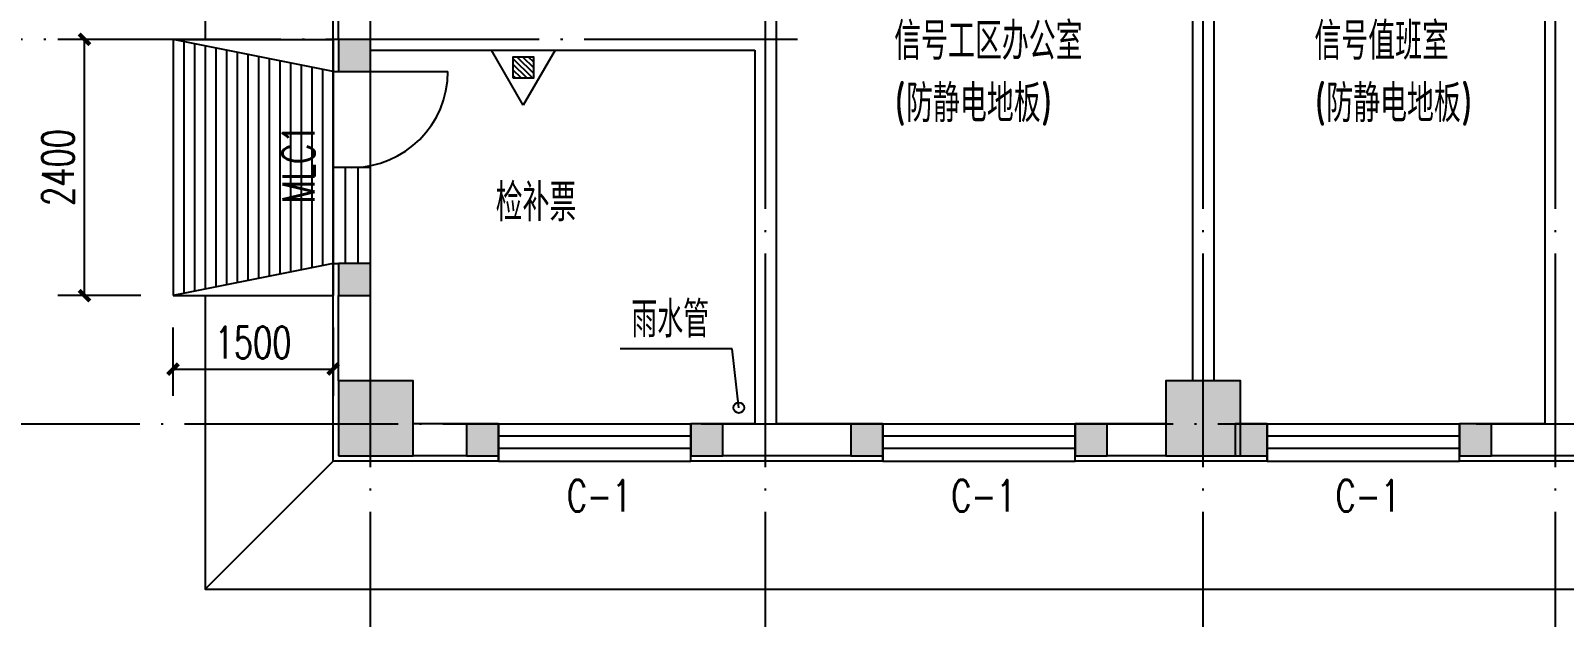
# Model space of a CAD drawing. Extents: x 63793 to 231107, y 20849 to 337643.
# Drawn here: x 139816 to 154181, y 218817 to 224313 of the extents above; entities that cross this region are included whole.
import ezdxf

# ---------------------------------------------------------------- set-up
doc = ezdxf.new("R2010")
doc.units = 0
doc.header["$LTSCALE"] = 1000
doc.header["$MEASUREMENT"] = 0
doc.linetypes.add('DASH', pattern=[0.35, 0.25, -0.1])
doc.linetypes.add('DOTE', pattern=[2.42, 2, -0.2, 0.02, -0.2])
for name, color, linetype in [('COLUMN', 2, 'Continuous'), ('DIM_LEAD', 3, 'Continuous'), ('DOTE', 1, 'DOTE'), ('EQUIP_消防', 7, 'Continuous'), ('PUB_DIM', 3, 'Continuous'), ('PUB_HATCH', 8, 'Continuous'), ('PUB_TEXT', 7, 'Continuous'), ('SURFACE', 6, 'Continuous'), ('WALL', 2, 'Continuous'), ('WINDOW', 4, 'Continuous'), ('WINDOW_TEXT', 7, 'Continuous'), ('新块$0$2D_ROOF', 144, 'Continuous')]:
    doc.layers.add(name, color=color, linetype=linetype)
doc.styles.add('_TCH_DIM', font='SIMPLEX', dxfattribs={"bigfont": 'GBCBIG'})
doc.styles.add('_TCH_DIM_T3', font='SIMPLEX', dxfattribs={"width": 0.705882, "bigfont": 'GBCBIG'})
doc.styles.add('_TCH_WINDOW', font='SIMPLEX', dxfattribs={"height": 3.5, "bigfont": 'GBCBIG'})
doc.styles.get("Standard").update_dxf_attribs({"font": 'gbenor.shx', "bigfont": 'gbcbig.shx'})
doc.dimstyles.new('_TCH_ARCH&&100', dxfattribs={"dimtxt": 297.5, "dimasz": 100, "dimexe": 250, "dimexo": 300, "dimgap": 100, "dimtad": 1, "dimdec": 0, "dimzin": 0, "dimdsep": 46, "dimtxsty": '_TCH_DIM_T3', "dimblk": 'ARCHTICK', "dimcen": 0.09, "dimclrt": 7, "dimazin": 2, "dimtfac": 1, "dimtdec": 0, "dimtix": 1, "dimtmove": 2, "dimatfit": 3, "dimfxl": 0, "dimtolj": 1, "dimtzin": 0, "dimarcsym": 0})

# ---------------------------------------------------------------- blocks, each defined once
blk = doc.blocks.new('$ATTACHMENT$00000214')
h = blk.add_hatch()
h.set_pattern_fill('ANSI31', color=256, scale=200, style=0)
h.set_pattern_definition([(45, (-38543.802, -6842.639), (-17.67767, 17.67767), [])])
h.paths.add_polyline_path([(-64.9, 1.9), (64.9, 1.9), (64.9, -127.9), (-64.9, -127.9)])
for points in [[(0, 171.8), (-198.4, -171.8), (198.4, -171.8)], [(-64.9, 1.9), (64.9, 1.9), (64.9, -127.9), (-64.9, -127.9)]]:
    blk.add_lwpolyline(points, close=True)
blk = doc.blocks.new('dsff')
at = {"layer": 'EQUIP_消防', "xscale": -1.5, "yscale": 1.5, "zscale": 1.5, "rotation": 180}
blk.add_blockref('$ATTACHMENT$00000214', (354930, -13151), dxfattribs=at)
blk = doc.blocks.new('_ArchTick')
at = {"color": 0, "linetype": 'ByBlock', "const_width": 0.4}
blk.add_lwpolyline([(-0.5, -0.5), (0.5, 0.5)], dxfattribs=at)
blk = doc.blocks.new('*D728')
at = {"layer": 'Defpoints', "color": 0, "transparency": 16777216}
for p in [(140320, 224231), (141149, 224231), (141149, 221831)]:
    blk.add_point(p, dxfattribs=at)
at = {"layer": 'PUB_DIM', "color": 0, "lineweight": -2, "transparency": 16777216}
for p, q in [((140849, 224231), (140070, 224231)), ((140320, 221831), (140320, 224231)), ((140849, 221831), (140070, 221831))]:
    blk.add_line(p, q, dxfattribs=at)
at = {"layer": 'PUB_DIM', "color": 0, "lineweight": -2, "transparency": 16777216, "xscale": 100, "yscale": 100, "zscale": 100}
for p, rotation in [((140320, 224231), 90), ((140320, 221831), 270)]:
    blk.add_blockref('_ArchTick', p, dxfattribs=dict(at, rotation=rotation))
at = {"layer": 'PUB_DIM', "color": 7, "transparency": 16777216, "insert": (140072, 223031), "char_height": 297.5, "attachment_point": 5, "rotation": 90, "style": '_TCH_DIM_T3'}
blk.add_mtext('\\A1;2400', dxfattribs=at)
blk = doc.blocks.new('*D729')
at = {"layer": 'Defpoints', "color": 0, "transparency": 16777216}
for p in [(141149, 221831), (142649, 221831), (142649, 221143)]:
    blk.add_point(p, dxfattribs=at)
at = {"layer": 'PUB_DIM', "color": 0, "lineweight": -2, "transparency": 16777216}
for p, q in [((141149, 221531), (141149, 220893)), ((142649, 221531), (142649, 220893)), ((141149, 221143), (142649, 221143))]:
    blk.add_line(p, q, dxfattribs=at)
at = {"layer": 'PUB_DIM', "color": 0, "lineweight": -2, "transparency": 16777216, "xscale": 100, "yscale": 100, "zscale": 100, "rotation": 180}
blk.add_blockref('_ArchTick', (141149, 221143), dxfattribs=at)
at = {"layer": 'PUB_DIM', "color": 0, "lineweight": -2, "transparency": 16777216, "xscale": 100, "yscale": 100, "zscale": 100}
blk.add_blockref('_ArchTick', (142649, 221143), dxfattribs=at)
at = {"layer": 'PUB_DIM', "color": 7, "transparency": 16777216, "insert": (141899, 221392), "char_height": 297.5, "attachment_point": 5, "style": '_TCH_DIM_T3'}
blk.add_mtext('\\A1;1500', dxfattribs=at)
blk = doc.blocks.new('_FZH')
blk.add_lwpolyline([(-0.5, -0.5), (0.5, -0.5), (0.5, 0.5), (-0.5, 0.5)], close=True)
at = {"layer": 'PUB_HATCH'}
blk.add_solid([(-0.5, -0.5), (0.5, -0.5), (-0.5, 0.5), (0.5, 0.5)], dxfattribs=at)
blk = doc.blocks.new('$WINLIB2D$00000001')
for p, q in [((-0.5, 0.5), (0.5, 0.5)), ((-0.5, 0.5), (-0.5, -0.5)), ((0.5, -0.5), (0.5, 0.5)), ((0.5, 0.1667), (-0.5, 0.1667)), ((0.5, -0.1667), (-0.5, -0.1667)), ((-0.5, -0.5), (0.5, -0.5))]:
    blk.add_line(p, q)

msp = doc.modelspace()

# ---------------------------------------------------------------- linework, layer by layer
at = {"color": 9}
for p, q in [((141149.3, 224230.8), (141149.3, 221830.8)), ((141149.3, 224230.8), (142649.3, 224230.8)), ((142649.3, 223930.8), (141149.3, 224230.8)), ((141249.3, 224210.8), (141249.3, 221850.8)), ((141349.3, 224190.8), (141349.3, 221870.8)), ((141449.3, 224170.8), (141449.3, 221890.8)), ((141549.3, 224150.8), (141549.3, 221910.8)), ((141649.3, 224130.8), (141649.3, 221930.8)), ((141749.3, 224110.8), (141749.3, 221950.8)), ((142649.3, 224230.8), (142649.3, 221830.8)), ((141849.3, 224090.8), (141849.3, 221970.8)), ((141949.3, 224070.8), (141949.3, 221990.8)), ((142049.3, 224050.8), (142049.3, 222010.8)), ((142149.3, 224030.8), (142149.3, 222030.8)), ((142249.3, 224010.8), (142249.3, 222050.8)), ((142349.3, 223990.8), (142349.3, 222070.8)), ((142449.3, 223970.8), (142449.3, 222090.8)), ((142549.3, 223950.8), (142549.3, 222110.8)), ((142649.3, 222130.8), (141149.3, 221830.8)), ((141149.3, 221830.8), (142649.3, 221830.8))]:
    msp.add_line(p, q, dxfattribs=at)
msp.add_line((141449.3, 219081), (142649.3, 220281.2))
for points in [[(141449.3, 227831.2), (141449.3, 224230.8)], [(141449.3, 221830.8), (141449.3, 219081), (158599.3, 219081)]]:
    msp.add_lwpolyline(points)
at = {"layer": 'DIM_LEAD'}
for p, q in [((146385.1, 221333.9), (145336.7, 221333.9)), ((146449.3, 220781.2), (146385.1, 221333.9))]:
    msp.add_line(p, q, dxfattribs=at)
at = {"layer": 'DOTE'}
for p, q in [((142999.3, 217804.9), (142999.3, 244087.7)), ((150799.3, 217804.9), (150799.3, 243987.7)), ((154099.3, 217804.9), (154099.3, 236407.1)), ((146699.3, 217804.9), (146699.3, 228131.2)), ((146999.3, 224231.2), (138837, 224231.2)), ((138837, 220631.2), (206199.3, 220631.2))]:
    msp.add_line(p, q, dxfattribs=at)
at = {"layer": 'SURFACE'}
for p, q in [((142649.3, 224231.2), (142649.3, 226031.2)), ((142649.3, 224080.8), (142649.3, 224231.2)), ((142649.3, 223930.8), (142649.3, 224080.8)), ((142649.3, 223930.8), (142699.3, 223930.8)), ((142649.3, 222130.8), (142699.3, 222130.8)), ((142649.3, 221980.8), (142649.3, 222130.8)), ((142649.3, 220281.2), (142649.3, 221980.8)), ((144049.3, 220281.2), (142649.3, 220281.2)), ((144199.3, 220281.2), (144049.3, 220281.2)), ((144199.3, 220281.2), (144199.3, 220331.2)), ((145999.3, 220281.2), (145999.3, 220331.2)), ((146149.3, 220281.2), (145999.3, 220281.2)), ((146699.3, 220281.2), (146149.3, 220281.2)), ((147649.3, 220281.2), (146699.3, 220281.2)), ((147799.3, 220281.2), (147649.3, 220281.2)), ((147799.3, 220281.2), (147799.3, 220331.2)), ((149599.3, 220281.2), (149599.3, 220331.2)), ((149749.3, 220281.2), (149599.3, 220281.2)), ((150799.3, 220281.2), (149749.3, 220281.2)), ((151249.3, 220281.2), (150799.3, 220281.2)), ((151399.3, 220281.2), (151249.3, 220281.2)), ((151399.3, 220281.2), (151399.3, 220331.2)), ((153199.3, 220281.2), (153199.3, 220331.2)), ((153349.3, 220281.2), (153199.3, 220281.2)), ((154099.3, 220281.2), (153349.3, 220281.2)), ((155449.3, 220281.2), (154099.3, 220281.2))]:
    msp.add_line(p, q, dxfattribs=at)
at = {"layer": 'WALL'}
for p, q in [((153999.3, 227931.2), (153999.3, 220631.2)), ((150699.5, 227431.2), (150699.5, 221031.2)), ((150899.5, 227431.2), (150899.5, 221031.2)), ((142699.3, 224231.2), (142699.3, 226031.2)), ((146799.3, 226031.2), (146799.3, 224231.2)), ((142699.3, 224230.8), (142699.3, 224231.2)), ((142999.3, 224131.2), (146599.3, 224131.2)), ((146599.3, 224131.2), (146599.3, 220631.2)), ((146799.3, 224231.2), (146799.3, 220631.2)), ((142699.3, 221031.2), (142699.3, 221830.8)), ((142999.3, 221031.2), (142999.3, 221830.8)), ((143899.3, 220631.2), (143399.3, 220631.2)), ((146599.3, 220631.2), (146299.3, 220631.2)), ((147499.3, 220631.2), (146799.3, 220631.2)), ((150449.3, 220631.2), (149899.3, 220631.2)), ((153999.3, 220631.2), (153499.3, 220631.2)), ((143899.3, 220331.2), (143399.3, 220331.2)), ((146699.3, 220331.2), (146299.3, 220331.2)), ((147499.3, 220331.2), (146699.3, 220331.2)), ((150449.3, 220331.2), (149899.3, 220331.2)), ((154099.3, 220331.2), (153499.3, 220331.2)), ((155299.3, 220331.2), (154099.3, 220331.2))]:
    msp.add_line(p, q, dxfattribs=at)
at = {"layer": 'WINDOW'}
for p, q in [((142649.3, 222130.8), (142649.3, 223930.8)), ((142824.3, 223930.8), (143724.3, 223930.8)), ((142649.3, 222130.8), (142649.3, 223030.8)), ((142999.3, 223030.8), (142649.3, 223030.8)), ((142765.9, 222130.8), (142765.9, 223030.8)), ((142882.6, 222130.8), (142882.6, 223030.8)), ((142999.3, 222130.8), (142999.3, 223030.8))]:
    msp.add_line(p, q, dxfattribs=at)
msp.add_arc((142824.3, 223930.8), 900, 270, 0, dxfattribs=at)
at = {"layer": '新块$0$2D_ROOF', "color": 3}
msp.add_circle((146449.3, 220781.2), 50, dxfattribs=at)

# ---------------------------------------------------------------- block references
msp.add_blockref('dsff', (-210499.8, 237024.7))
at = {"layer": 'COLUMN', "xscale": 300, "yscale": 300, "zscale": 300, "rotation": 90}
for p in [(142849.3, 224080.8), (142849.3, 221980.8), (146149.3, 220481.2), (149749.3, 220481.2), (153349.3, 220481.2)]:
    msp.add_blockref('_FZH', p, dxfattribs=at)
at = {"layer": 'COLUMN'}
for p, xscale, yscale, zscale in [((143049.3, 220681.2), 700.0030517580453, 700.0015258788189, 700.0015258788189), ((150799.3, 220681.2), 700, 700.0015258788189, 700.0015258788189), ((144049.3, 220481.2), 300, 300, 300), ((147649.3, 220481.2), 300, 300, 300), ((151249.3, 220481.2), 300, 300, 300)]:
    msp.add_blockref('_FZH', p, dxfattribs=dict(at, xscale=xscale, yscale=yscale, zscale=zscale))
at = {"layer": 'WINDOW'}
ref = msp.add_blockref('$WINLIB2D$00000001', (145099.3, 220456.2), dxfattribs=dict(at, xscale=-1800, yscale=-350, zscale=-1800, rotation=180))
ref.add_attrib('A', 'C-1', (144839.3, 219807.4), dxfattribs={"layer": 'WINDOW_TEXT', "height": 297.5, "style": '_TCH_WINDOW', "width": 0.705882})
ref = msp.add_blockref('$WINLIB2D$00000001', (148699.3, 220456.2), dxfattribs=dict(at, xscale=-1800, yscale=-350, zscale=-1800, rotation=180))
ref.add_attrib('A', 'C-1', (148439.3, 219807.4), dxfattribs={"layer": 'WINDOW_TEXT', "height": 297.5, "style": '_TCH_WINDOW', "width": 0.705882})
ref = msp.add_blockref('$WINLIB2D$00000001', (152299.3, 220456.2), dxfattribs=dict(at, xscale=-1800, yscale=-350, zscale=-1800, rotation=180))
ref.add_attrib('A', 'C-1', (152039.3, 219807.4), dxfattribs={"layer": 'WINDOW_TEXT', "height": 297.5, "style": '_TCH_WINDOW', "width": 0.705882})

# ---------------------------------------------------------------- texts
at = {"linetype": 'DASH', "char_height": 350, "attachment_point": 1}
for s, insert, width in [('信号工区办公室(防静电地板)', (147904.6, 224390), 1954.304), ('信号值班室(防静电地板)', (151840.4, 224390), 1509.788), ('检补票', (144171.1, 222877.5), 1297.059)]:
    msp.add_mtext(s, dxfattribs=dict(at, insert=insert, width=width))
at = {"layer": 'PUB_TEXT', "style": '_TCH_DIM'}
msp.add_text('雨水管', height=337.59, dxfattribs=at).set_placement((145441.7, 221438.9))
at = {"layer": 'WINDOW_TEXT', "style": '_TCH_WINDOW', "width": 0.705882}
msp.add_text('MLC1', height=297.5, rotation=90, dxfattribs=at).set_placement((142472.9, 222695.8))

# ---------------------------------------------------------------- dimensions: what is measured, and where the dimension line sits
at = {"layer": 'PUB_DIM'}
for p2, distance, text, picture, middle in [((141149.3, 224230.8), 829, '2400', '*D728', (140071.6, 223030.8)), ((142649.3, 221830.8), -687.6, '1500', '*D729', (141899.3, 221391.9))]:
    dim = msp.add_aligned_dim(p1=(141149.3, 221830.8), p2=p2, distance=distance, text=text, dimstyle='_TCH_ARCH&&100', dxfattribs=at)
    dim.commit()
    dim.dimension.update_dxf_attribs({"geometry": picture, "text_midpoint": middle})

doc.saveas('drawing.dxf')
